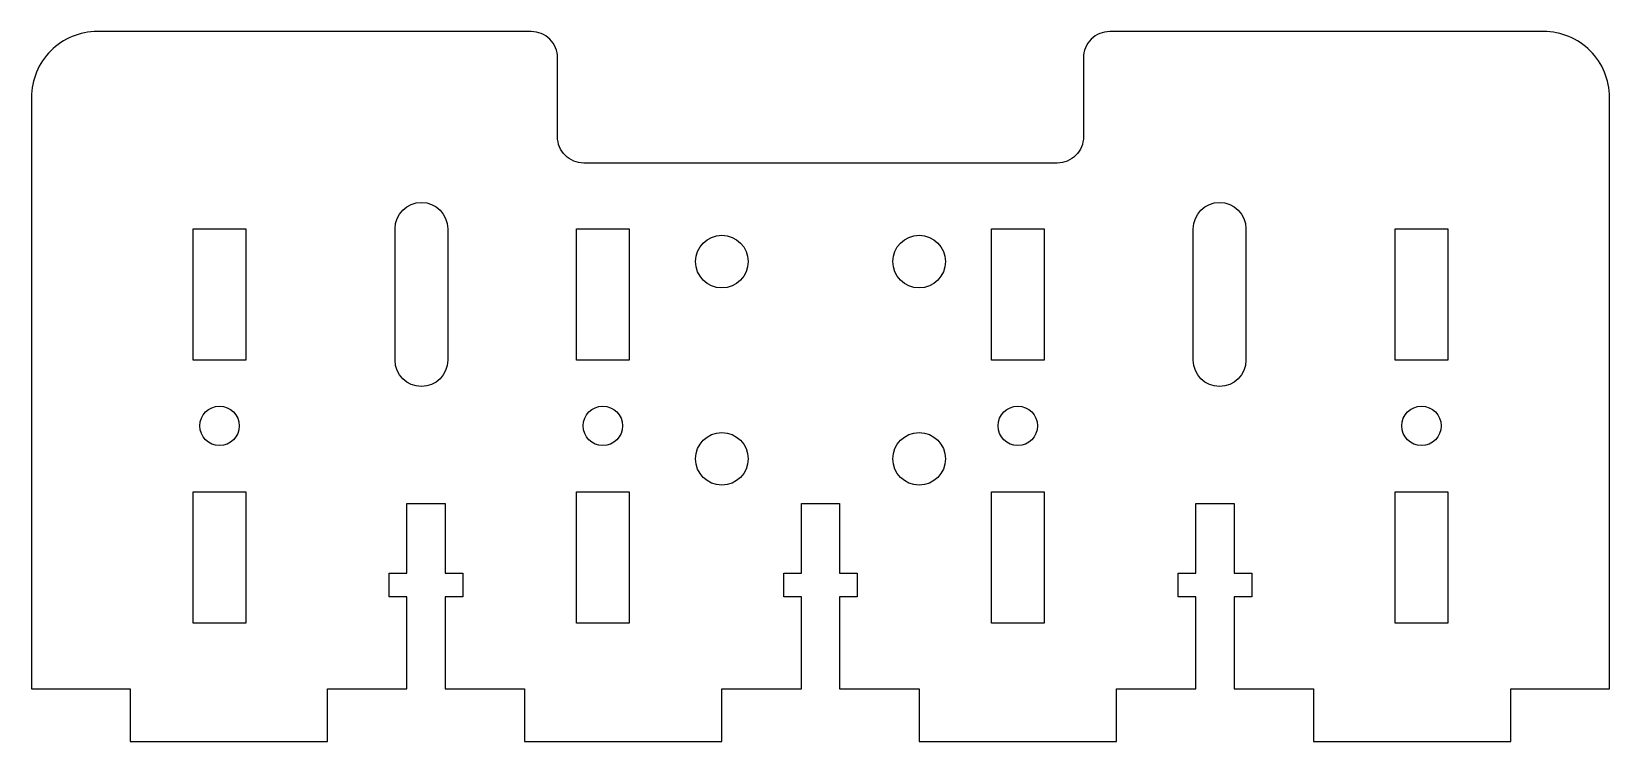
# Model space of a CAD drawing. Header units: millimetres. Extents: x -60 to 60, y -29 to 25.
import ezdxf

# ---------------------------------------------------------------- set-up
doc = ezdxf.new("R2010")
doc.units = ezdxf.units.MM

msp = doc.modelspace()

# ---------------------------------------------------------------- linework, layer by layer
for points in [[(60, 20, 0.414214), (55, 25), (22, 25, 0.414214), (20, 23), (20, 17, -0.414214), (18, 15), (-18, 15, -0.414214), (-20, 17), (-20, 23, 0.414214), (-22, 25), (-55, 25, 0.414214), (-60, 20), (-60, -25), (-52.5, -25), (-52.5, -29), (-37.5, -29), (-37.5, -25), (-31.45, -25), (-31.45, -18), (-32.8, -18), (-32.8, -16.2), (-31.45, -16.2), (-31.45, -10.9), (-28.55, -10.9), (-28.55, -16.2), (-27.2, -16.2), (-27.2, -18), (-28.55, -18), (-28.55, -25), (-22.5, -25), (-22.5, -29), (-7.5, -29), (-7.5, -25), (-1.45, -25), (-1.45, -18), (-2.8, -18), (-2.8, -16.2), (-1.45, -16.2), (-1.45, -10.9), (1.45, -10.9), (1.45, -16.2), (2.8, -16.2), (2.8, -18), (1.45, -18), (1.45, -25), (7.5, -25), (7.5, -29), (22.5, -29), (22.5, -25), (28.55, -25), (28.55, -18), (27.2, -18), (27.2, -16.2), (28.55, -16.2), (28.55, -10.9), (31.45, -10.9), (31.45, -16.2), (32.8, -16.2), (32.8, -18), (31.45, -18), (31.45, -25), (37.5, -25), (37.5, -29), (52.5, -29), (52.5, -25), (60, -25)], [(-28.35, 10), (-28.35, 0, -1), (-32.35, 0), (-32.35, 10, -1)], [(32.35, 10), (32.35, 0, -1), (28.35, 0), (28.35, 10, -1)]]:
    msp.add_lwpolyline(points, format="xyb", close=True)
for points in [[(-43.7, 10), (-43.7, 0), (-47.7, 0), (-47.7, 10)], [(-14.55, 10), (-14.55, 0), (-18.55, 0), (-18.55, 10)], [(17, 10), (17, 0), (13, 0), (13, 10)], [(47.7, 10), (47.7, 0), (43.7, 0), (43.7, 10)], [(-47.7, -20), (-47.7, -10), (-43.7, -10), (-43.7, -20)], [(-18.55, -20), (-18.55, -10), (-14.55, -10), (-14.55, -20)], [(13, -20), (13, -10), (17, -10), (17, -20)], [(43.7, -20), (43.7, -10), (47.7, -10), (47.7, -20)]]:
    msp.add_lwpolyline(points, close=True)
for centre, radius in [((-7.5, 7.5), 2), ((7.5, 7.5), 2), ((-45.7, -5), 1.5), ((-16.55, -5), 1.5), ((15, -5), 1.5), ((45.7, -5), 1.5), ((-7.5, -7.5), 2), ((7.5, -7.5), 2)]:
    msp.add_circle(centre, radius)

doc.saveas('drawing.dxf')
